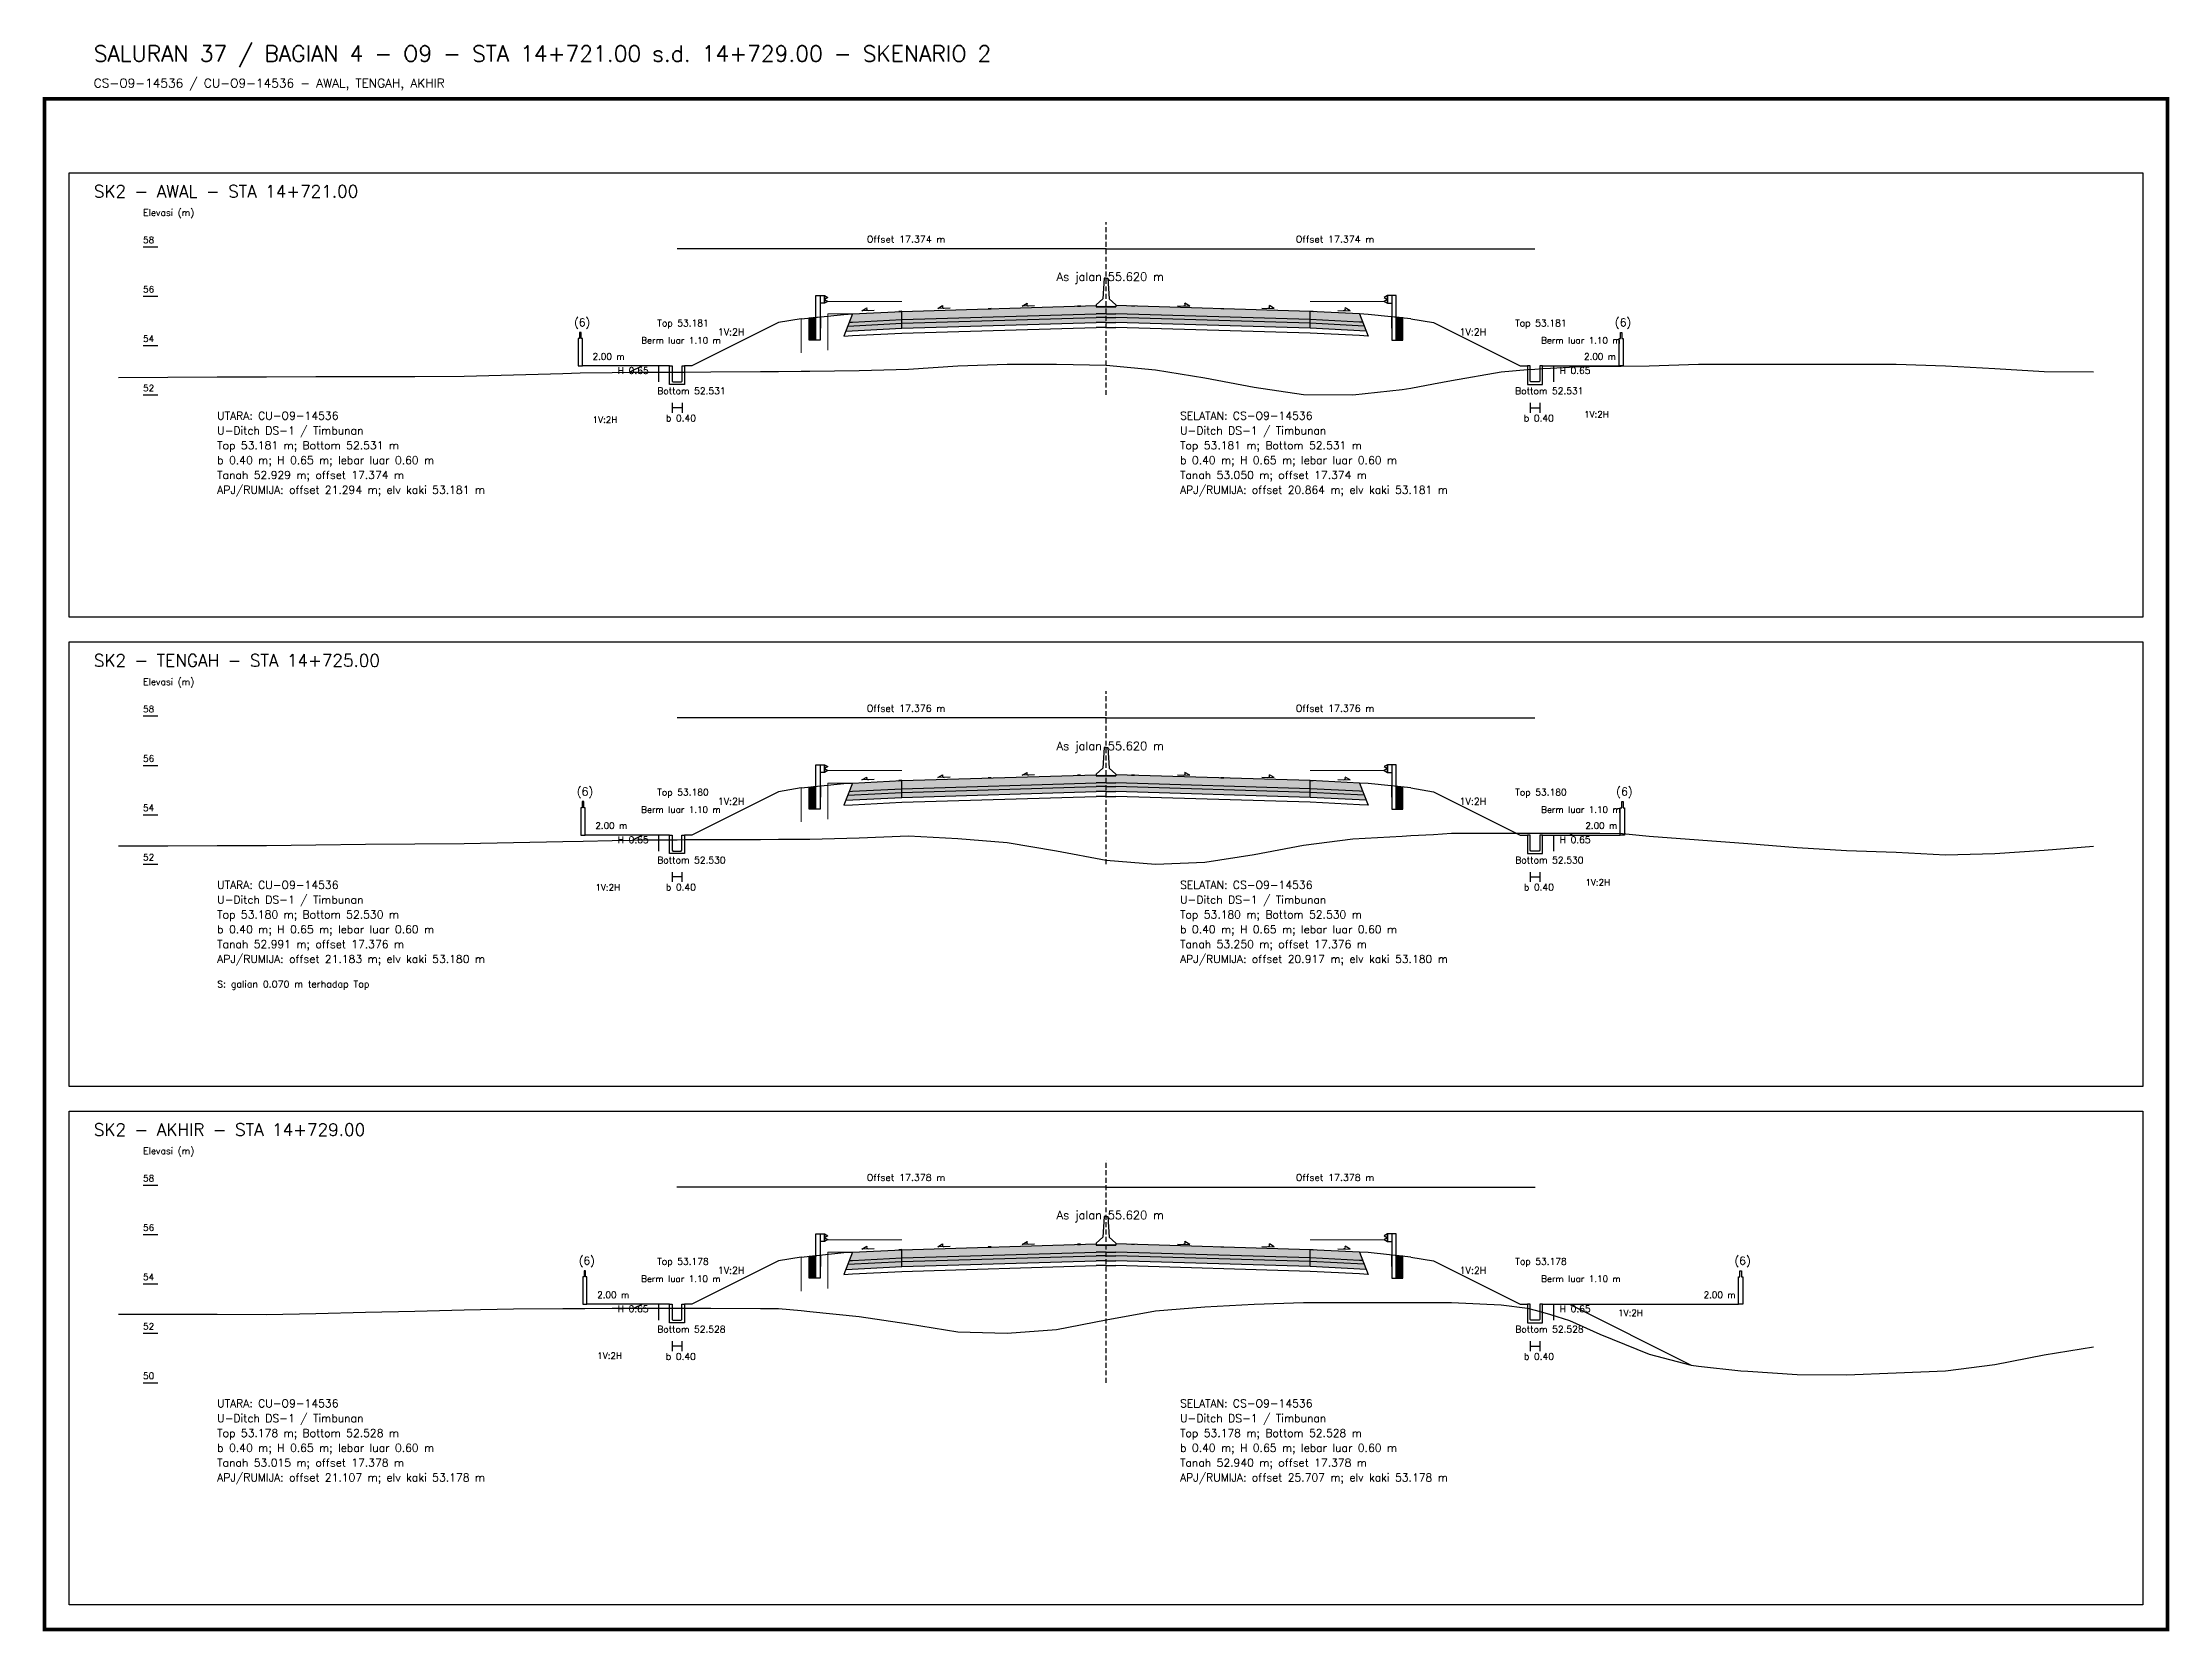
# Model space of a CAD drawing. Header units: metres. Extents: x -24715 to -24517, y 27498 to 30841.
# Drawn here: x -24617.7 to -24531.5, y 27786.2 to 27850.5 of the extents above; entities that cross this region are included whole.
import ezdxf

# ---------------------------------------------------------------- set-up
doc = ezdxf.new("R2010")
doc.units = ezdxf.units.M
doc.linetypes.add('PS_DASH', pattern=[0.3, 0.2, -0.1])
for name, color, linetype, lineweight in [('Dimensi', 230, 'Continuous', 20), ('GRS-ARSIR (HATCH)', 8, 'Continuous', 9), ('Guardrail', 20, 'Continuous', 30), ('HATCH - Beton ramping', 210, 'Continuous', 9), ('HATCH - LFA', 30, 'Continuous', 9), ('HATCH - Pavement', 50, 'Continuous', 9), ('Marka', 20, 'Continuous', 30), ('POT_ALL_GROUP', 2, 'Continuous', 70)]:
    doc.layers.add(name, color=color, linetype=linetype, lineweight=lineweight)
for name, color, linetype in [('POT_ALL_APJ', 2, 'Continuous'), ('POT_ALL_BORDER', 8, 'Continuous'), ('POT_ALL_CHANNEL2', 7, 'Continuous'), ('POT_ALL_DIM', 7, 'Continuous'), ('POT_ALL_GROUND', 1, 'Continuous'), ('POT_ALL_GUIDE', 8, 'Continuous'), ('POT_ALL_NOTE', 30, 'Continuous'), ('POT_ALL_ROAD', 4, 'Continuous')]:
    doc.layers.add(name, color=color, linetype=linetype)
doc.styles.get("Standard").update_dxf_attribs({"font": 'simplex.shx'})

# ---------------------------------------------------------------- blocks, each defined once
blk = doc.blocks.new('JALAN_ASLI_TIPIKAL_2OKT_METER')
at = {"layer": 'Guardrail', "lineweight": 9}
h = blk.add_hatch(dxfattribs=at)
h.set_pattern_fill('JIS_LC_20', color=256, scale=0.002)
h.set_pattern_definition([(45, (-29.65569, -21.99233), (-0.02828427, 0.02828427), []), (45, (-29.65489, -21.99233), (-0.02828427, 0.02828427), [])])
h.paths.add_polyline_path([(-12.025, -1.394), (-11.753, -1.394), (-11.753, -0.471), (-12.018, -0.498)])
h = blk.add_hatch(dxfattribs=at)
h.set_pattern_fill('JIS_LC_20', color=256, scale=0.002)
h.set_pattern_definition([(45, (-29.40569, -21.99233), (-0.02828427, 0.02828427), []), (45, (-29.40489, -21.99233), (-0.02828427, 0.02828427), [])])
h.paths.add_polyline_path([(12.018, -0.498), (11.753, -0.471), (11.753, -1.394), (12.025, -1.394)])
at = {"layer": 'HATCH - Beton ramping'}
h = blk.add_hatch(dxfattribs=at)
h.set_pattern_fill('AR-CONC', color=256, scale=0.0005)
h.set_pattern_definition([(50, (-28.949556, -21.99233), (0.09109233, -0.00796954), [0.009525, -0.104775]), (355, (-28.94956, -21.99233), (-0.0176217, 0.09552842), [0.00762, -0.0838203]), (100.45144, (-28.941965, -21.992995), (0.07347062, 0.08755888), [0.008095, -0.08904512]), (46.1842, (-28.94956, -21.96693), (0.13553952, -0.02102116), [0.0142875, -0.1571625]), (96.63556, (-28.93826, -21.96868), (0.11870207, 0.12371306), [0.0121425, -0.1335678]), (351.18415, (-28.94956, -21.96693), (0.11870207, 0.12371306), [0.01143, -0.12572987]), (21, (-28.936856, -21.97328), (0.0758072, -0.0511326), [0.009525, -0.104775]), (326, (-28.93686, -21.97328), (0.03090101, 0.09209398), [0.00762, -0.08382]), (71.45144, (-28.93054, -21.97754), (0.1067082, 0.04096138), [0.008095, -0.08904497]), (37.5, (-28.949556, -21.99233), (0.001544302, 0.04227752), [0, -0.082804, 0, -0.08509, 0, -0.0841375]), (7.5, (-28.949556, -21.99233), (0.03340983, 0.05009029), [0, -0.048514, 0, -0.080899, 0, -0.0320675]), (327.5, (-28.977877, -21.99233), (0.067795298, -0.002864372), [0, -0.03175, 0, -0.09906, 0, -0.131445]), (317.5, (-28.990577, -21.99233), (0.07406459, 0.01271325), [0, -0.041275, 0, -0.065786, 0, -0.093345])])
h.paths.add_polyline_path([(-8.27, -0.566), (-10.401, -0.666), (-10.461, -0.826), (-8.27, -0.716)])
h.paths.add_polyline_path([(-0.4, -0.48), (0, -0.48), (0, -0.33), (-0.4, -0.33), (-8.27, -0.566), (-8.27, -0.716)])
h = blk.add_hatch(dxfattribs=at)
h.set_pattern_fill('AR-CONC', color=256, scale=0.0005)
h.set_pattern_definition([(50, (-28.699556, -21.99233), (0.09109233, -0.00796954), [0.009525, -0.104775]), (355, (-28.69956, -21.99233), (-0.01762171, 0.09552842), [0.00762, -0.0838203]), (100.45144, (-28.691965, -21.992995), (0.07347062, 0.08755888), [0.008095, -0.08904512]), (46.1842, (-28.69956, -21.96693), (0.13553952, -0.02102116), [0.0142875, -0.1571625]), (96.63556, (-28.68826, -21.96868), (0.11870207, 0.12371306), [0.0121425, -0.1335678]), (351.18415, (-28.69956, -21.96693), (0.11870207, 0.12371306), [0.01143, -0.12572987]), (21, (-28.686856, -21.97328), (0.0758072, -0.0511326), [0.009525, -0.104775]), (326, (-28.68686, -21.97328), (0.03090101, 0.09209398), [0.00762, -0.08382]), (71.45144, (-28.68054, -21.97754), (0.10670821, 0.04096138), [0.008095, -0.08904497]), (37.5, (-28.699556, -21.99233), (0.001544302, 0.04227752), [0, -0.082804, 0, -0.08509, 0, -0.0841375]), (7.5, (-28.699556, -21.99233), (0.03340983, 0.050090287), [0, -0.048514, 0, -0.080899, 0, -0.0320675]), (327.5, (-28.727877, -21.99233), (0.067795298, -0.002864372), [0, -0.03175, 0, -0.09906, 0, -0.131445]), (317.5, (-28.740577, -21.99233), (0.07406459, 0.012713246), [0, -0.041275, 0, -0.065786, 0, -0.093345])])
h.paths.add_polyline_path([(8.27, -0.566), (10.401, -0.666), (10.461, -0.826), (8.27, -0.716)])
h.paths.add_polyline_path([(0.4, -0.48), (0, -0.48), (0, -0.33), (0.4, -0.33), (8.27, -0.566), (8.27, -0.716)])
at = {"layer": 'HATCH - LFA'}
h = blk.add_hatch(dxfattribs=at)
h.set_pattern_fill('GRAVEL', color=256, scale=0.0075)
h.set_pattern_definition([(228.012788, (-28.812396, -21.801831), (-1.524, -1.7145), [0.0256291, -2.5372863]), (184.96974, (-28.829541, -21.820881), (2.2859999991, 0.1905000109), [0.04398035, -4.3540537]), (132.510447, (-28.873356, -21.824691), (1.9050000008, -2.0954999993), [0.0310111, -3.0701042]), (267.27369, (-28.947651, -21.872316), (0.1905000004, 3.81), [0.0400503, -3.9649828]), (292.833654, (-28.949556, -21.912321), (-0.9525, 2.286), [0.0392725, -3.8879856]), (357.27369, (-28.934316, -21.948516), (-3.81, 0.1905000004), [0.0400503, -3.9649828]), (37.69424, (-28.894311, -21.950421), (-2.4764999999, -1.9050000001), [0.0529645, -5.24348365]), (72.255328, (-28.852401, -21.918036), (1.3335000004, 4.1909999999), [0.050004, -4.95039425]), (121.429566, (-28.837161, -21.870411), (-1.5240000002, 2.4764999999), [0.040186, -3.9784159]), (175.23636, (-28.858116, -21.836121), (2.0955, -0.1905), [0.0458785, -2.2480453]), (222.397438, (-28.903836, -21.832311), (-2.2859999999, -2.0955000001), [0.05933084, -5.8737579]), (138.814075, (-28.759056, -21.874221), (-1.3335, 1.143), [0.0202503, -2.0047924]), (171.469234, (-28.774296, -21.860886), (2.4765, -0.3809999996), [0.03852615, -3.8140979]), (225, (-28.8124, -21.85517), (0, -0.1905), [0.0269407, -0.242467]), (203.19859, (-28.82573, -21.832311), (0.9525, 0.381), [0.0145081, -1.4362967]), (291.80141, (-28.839066, -21.838026), (-0.1905, 0.5715), [0.0205174, -1.0053565]), (30.96376, (-28.831446, -21.857076), (0.5715, 0.381), [0.033324, -1.0774724]), (161.56505, (-28.80287, -21.83993), (0.381, -0.1905), [0.0240965, -0.5783174]), (16.38954, (-28.949556, -21.838026), (1.905, 0.5715), [0.0337566, -3.341912]), (70.346176, (-28.917171, -21.828501), (-0.762, -2.0955), [0.0283199, -2.8036662]), (293.19859, (-28.80287, -21.801831), (-0.381, 0.9525), [0.029016, -1.4217888]), (343.61046, (-28.791441, -21.828501), (-1.905, 0.5715), [0.0337566, -3.341912]), (339.443955, (-28.949556, -21.956136), (-0.9525, 0.381), [0.0325526, -1.5950801]), (294.77514, (-28.919076, -21.967566), (-0.952500001, 2.0954999995), [0.0272754, -2.7002695]), (66.80141, (-28.800966, -21.992331), (0.381, 0.9525), [0.029016, -1.4217888]), (17.354025, (-28.789536, -21.965661), (-2.4765, -0.762), [0.0319337, -3.1614282]), (69.443955, (-28.89431, -21.992331), (-0.381, -0.9525), [0.0162763, -1.6113564]), (101.30993, (-28.812396, -21.99233), (-0.1905, 0.762), [0.0097136, -0.9616496]), (165.96376, (-28.8143, -21.982806), (0.5715, -0.1905), [0.0392725, -0.7461791]), (186.009006, (-28.852401, -21.973281), (1.905, 0.1905), [0.036395, -3.6031024]), (303.69007, (-28.831446, -21.87422), (-0.1905, 0.381), [0.0274743, -0.6593832]), (353.157227, (-28.816206, -21.897081), (3.2385, -0.3809999998), [0.0479668, -4.7487007]), (60.945396, (-28.76858, -21.902796), (-0.762, -1.3335), [0.0196131, -1.9417044]), (90, (-28.75906, -21.88565), (-0.1905, 0.1905), [0.01143, -0.17907]), (120.256437, (-28.856211, -21.967566), (0.762, -1.3335), [0.026465, -2.6200456]), (48.012787, (-28.869546, -21.944706), (1.524, 1.7145), [0.0512582, -2.5116572]), (0, (-28.83526, -21.9066), (0.1905, 0.1905), [0.04953, -0.14097]), (325.304846, (-28.785726, -21.906606), (1.9050000007, -1.333499999), [0.0301207, -2.9819488]), (254.0546, (-28.76096, -21.92375), (-0.1905, -0.762), [0.0277372, -1.3591238]), (207.645975, (-28.768581, -21.950421), (-3.6195000001, -1.9049999997), [0.0451609, -4.4709348]), (175.426079, (-28.808586, -21.971376), (-2.4765, 0.1905), [0.0477772, -4.7299385])])
h.paths.add_polyline_path([(-8.27, -0.716), (-10.461, -0.826), (-10.54, -1.03), (-8.27, -0.916)])
h.paths.add_polyline_path([(-0.4, -0.68), (0, -0.68), (0, -0.48), (-0.4, -0.48), (-8.27, -0.716), (-8.27, -0.916)])
h = blk.add_hatch(dxfattribs=at)
h.set_pattern_fill('GRAVEL', color=256, scale=0.0075)
h.set_pattern_definition([(228.012788, (-28.562396, -21.801831), (-1.524, -1.7145), [0.0256291, -2.5372863]), (184.96974, (-28.579541, -21.820881), (2.2859999991, 0.1905000109), [0.04398035, -4.3540537]), (132.510447, (-28.623356, -21.824691), (1.9050000008, -2.0954999993), [0.0310111, -3.0701042]), (267.27369, (-28.697651, -21.872316), (0.1905000004, 3.81), [0.04005034, -3.9649828]), (292.833654, (-28.699556, -21.912321), (-0.9525, 2.286), [0.0392725, -3.8879856]), (357.27369, (-28.684316, -21.948516), (-3.81, 0.1905000004), [0.04005034, -3.9649828]), (37.69424, (-28.644311, -21.950421), (-2.4764999999, -1.9050000001), [0.0529645, -5.24348365]), (72.255328, (-28.602401, -21.918036), (1.3335000004, 4.1909999999), [0.050004, -4.95039425]), (121.429566, (-28.587161, -21.870411), (-1.5240000002, 2.4764999999), [0.040186, -3.9784159]), (175.23636, (-28.608116, -21.836121), (2.0955, -0.1905000003), [0.0458785, -2.2480453]), (222.397438, (-28.653836, -21.832311), (-2.2859999999, -2.0955000001), [0.05933084, -5.87375794]), (138.814075, (-28.509056, -21.874221), (-1.3335, 1.143), [0.02025034, -2.0047924]), (171.469234, (-28.524296, -21.860886), (2.4765, -0.3809999996), [0.03852615, -3.8140979]), (225, (-28.5624, -21.85517), (0, -0.1905), [0.0269407, -0.242467]), (203.19859, (-28.57573, -21.832311), (0.9525, 0.381), [0.0145081, -1.4362967]), (291.80141, (-28.589066, -21.838026), (-0.1905, 0.5715), [0.0205174, -1.0053565]), (30.96376, (-28.581446, -21.857076), (0.5715, 0.381), [0.033324, -1.0774724]), (161.56505, (-28.55287, -21.83993), (0.381, -0.1905), [0.0240965, -0.57831736]), (16.38954, (-28.699556, -21.838026), (1.905, 0.5715), [0.0337566, -3.341912]), (70.346176, (-28.667171, -21.828501), (-0.762, -2.0955), [0.0283199, -2.8036662]), (293.19859, (-28.55287, -21.801831), (-0.381, 0.9525), [0.029016, -1.4217888]), (343.61046, (-28.541441, -21.828501), (-1.905, 0.5714999999), [0.0337566, -3.341912]), (339.443955, (-28.699556, -21.956136), (-0.9525, 0.381), [0.03255264, -1.5950801]), (294.77514, (-28.669076, -21.967566), (-0.952500001, 2.0954999995), [0.0272754, -2.7002695]), (66.80141, (-28.550966, -21.992331), (0.381, 0.9525), [0.029016, -1.4217888]), (17.354025, (-28.539536, -21.965661), (-2.4765, -0.7620000002), [0.0319337, -3.1614282]), (69.443955, (-28.64431, -21.992331), (-0.381, -0.9525), [0.0162763, -1.6113564]), (101.30993, (-28.562396, -21.99233), (-0.1905, 0.762), [0.0097136, -0.9616496]), (165.96376, (-28.5643, -21.982806), (0.5715, -0.1905), [0.0392725, -0.7461791]), (186.009006, (-28.602401, -21.973281), (1.905, 0.1905), [0.036395, -3.6031024]), (303.69007, (-28.581446, -21.87422), (-0.1905, 0.381), [0.0274743, -0.6593832]), (353.157227, (-28.566206, -21.897081), (3.2385, -0.3809999998), [0.04796676, -4.7487007]), (60.945396, (-28.51858, -21.902796), (-0.762, -1.3335), [0.0196131, -1.9417044]), (90, (-28.50906, -21.88565), (-0.1905, 0.1905), [0.01143, -0.17907]), (120.256437, (-28.606211, -21.967566), (0.762, -1.3335), [0.026465, -2.62004556]), (48.012787, (-28.619546, -21.944706), (1.524, 1.7145), [0.0512582, -2.5116572]), (0, (-28.58526, -21.9066), (0.1905, 0.1905), [0.04953, -0.14097]), (325.304846, (-28.535726, -21.906606), (1.9050000007, -1.333499999), [0.0301207, -2.98194875]), (254.054604, (-28.51096, -21.92375), (-0.1905, -0.762), [0.0277372, -1.35912375]), (207.645975, (-28.518581, -21.950421), (-3.6195000001, -1.9049999997), [0.0451609, -4.4709348]), (175.426079, (-28.558586, -21.971376), (-2.4765, 0.1905), [0.0477772, -4.7299385])])
h.paths.add_polyline_path([(8.27, -0.716), (10.461, -0.826), (10.54, -1.03), (8.27, -0.916)])
h.paths.add_polyline_path([(0.4, -0.68), (0, -0.68), (0, -0.48), (0.4, -0.48), (8.27, -0.716), (8.27, -0.916)])
at = {"layer": 'HATCH - Pavement'}
h = blk.add_hatch(dxfattribs=at)
h.set_pattern_fill('AR-CONC', color=256, scale=0.001)
h.set_pattern_definition([(50, (-89.43046, -52.62889), (0.18218467, -0.01593909), [0.01905, -0.20955]), (355, (-89.43046, -52.6289), (-0.03524342, 0.19105685), [0.01524, -0.1676406]), (100.45144, (-89.41528, -52.63022), (0.14694125, 0.17511775), [0.01619, -0.17809024]), (46.1842, (-89.43046, -52.5781), (0.27107904, -0.04204233), [0.028575, -0.314325]), (96.63556, (-89.40787, -52.5816), (0.23740413, 0.2474261), [0.024285, -0.2671356]), (351.18415, (-89.43046, -52.5781), (0.2374041, 0.2474261), [0.02286, -0.2514597]), (21, (-89.40506, -52.59079), (0.1516144, -0.1022652), [0.01905, -0.20955]), (326, (-89.40506, -52.5908), (0.06180203, 0.18418797), [0.01524, -0.16764]), (71.45144, (-89.39243, -52.59931), (0.21341642, 0.08192277), [0.01619, -0.17808994]), (37.5, (-89.43046, -52.62889), (0.003088603, 0.08455504), [0, -0.165608, 0, -0.17018, 0, -0.168275]), (7.5, (-89.43046, -52.62889), (0.06681966, 0.100180575), [0, -0.097028, 0, -0.161798, 0, -0.064135]), (327.5, (-89.4871, -52.62889), (0.135590595, -0.005728744), [0, -0.0635, 0, -0.19812, 0, -0.26289]), (317.5, (-89.5125, -52.62889), (0.14812918, 0.02542649), [0, -0.08255, 0, -0.131572, 0, -0.18669])])
h.paths.add_polyline_path([(-8.27, -0.236), (-10.27, -0.336), (-10.401, -0.673), (-10.27, -0.666), (-8.27, -0.566)])
h.paths.add_polyline_path([(-0.4, -0.33), (0, -0.33), (0, 0), (-0.4, 0), (-8.27, -0.236), (-8.27, -0.566)])
h = blk.add_hatch(dxfattribs=at)
h.set_pattern_fill('AR-CONC', color=256, scale=0.001)
h.set_pattern_definition([(50, (-89.18046, -52.62889), (0.18218467, -0.01593909), [0.01905, -0.20955]), (355, (-89.18046, -52.6289), (-0.03524342, 0.19105685), [0.01524, -0.16764058]), (100.45144, (-89.16528, -52.63022), (0.14694125, 0.17511775), [0.01619, -0.17809024]), (46.1842, (-89.18046, -52.5781), (0.27107904, -0.04204233), [0.028575, -0.314325]), (96.63556, (-89.15787, -52.5816), (0.23740413, 0.2474261), [0.024285, -0.2671356]), (351.18415, (-89.18046, -52.5781), (0.2374041, 0.2474261), [0.02286, -0.2514597]), (21, (-89.15506, -52.59079), (0.1516144, -0.1022652), [0.01905, -0.20955]), (326, (-89.15506, -52.5908), (0.06180203, 0.18418797), [0.01524, -0.16764]), (71.45144, (-89.14243, -52.59931), (0.21341642, 0.08192277), [0.01619, -0.17808994]), (37.5, (-89.18046, -52.62889), (0.003088603, 0.08455504), [0, -0.165608, 0, -0.17018, 0, -0.168275]), (7.5, (-89.18046, -52.62889), (0.06681966, 0.100180575), [0, -0.097028, 0, -0.161798, 0, -0.064135]), (327.5, (-89.2371, -52.62889), (0.135590595, -0.005728744), [0, -0.0635, 0, -0.19812, 0, -0.26289]), (317.5, (-89.2625, -52.62889), (0.14812918, 0.02542649), [0, -0.08255, 0, -0.131572, 0, -0.18669])])
h.paths.add_polyline_path([(8.27, -0.236), (10.27, -0.336), (10.401, -0.673), (10.27, -0.666), (8.27, -0.566)])
h.paths.add_polyline_path([(0.4, -0.33), (0, -0.33), (0, 0), (0.4, 0), (8.27, -0.236), (8.27, -0.566)])
at = {"layer": 'Marka'}
h = blk.add_hatch(color=256, dxfattribs=at)
h.dxf.hatch_style = 1
h.paths.add_polyline_path([(-8.27, -0.23), (-8.39, -0.236), (-8.39, -0.242), (-8.27, -0.236)])
h.paths.add_polyline_path([(-4.65, -0.122), (-4.77, -0.125), (-4.77, -0.131), (-4.65, -0.128)])
h.paths.add_polyline_path([(-1.03, -0.019), (-1.03, -0.013), (-1.15, -0.017), (-1.15, -0.023)])
h = blk.add_hatch(color=256, dxfattribs=at)
h.dxf.hatch_style = 1
h.paths.add_polyline_path([(8.27, -0.23), (8.39, -0.236), (8.39, -0.242), (8.27, -0.236)])
h.paths.add_polyline_path([(4.65, -0.122), (4.77, -0.125), (4.77, -0.131), (4.65, -0.128)])
h.paths.add_polyline_path([(1.03, -0.019), (1.03, -0.013), (1.15, -0.017), (1.15, -0.023)])
for p, q in [((-8.27, -0.236), (-0.4, 0)), ((8.27, -0.236), (0.4, 0)), ((-12.353, -0.533), (-10.622, -0.354)), ((-10.27, -0.336), (-10.62, -1.234)), ((-10.62, -0.354), (-10.27, -0.336)), ((-10.461, -0.826), (-8.27, -0.716)), ((-10.401, -0.673), (-10.27, -0.666)), ((-10.27, -0.336), (-8.27, -0.236)), ((-10.27, -0.666), (-8.27, -0.566)), ((-8.27, -0.916), (-8.27, -0.236)), ((-8.27, -0.566), (-0.4, -0.33)), ((-8.27, -0.716), (-0.4, -0.48)), ((-8.27, -0.916), (-0.4, -0.68)), ((0, -0.05), (-0.4, -0.05)), ((0, -0.33), (-0.4, -0.33)), ((0, -0.48), (-0.4, -0.48)), ((0, -0.68), (-0.4, -0.68)), ((0, -0.05), (0.4, -0.05)), ((0, -0.33), (0.4, -0.33)), ((0, -0.48), (0.4, -0.48)), ((0, -0.68), (0.4, -0.68)), ((8.27, -0.566), (0.4, -0.33)), ((8.27, -0.716), (0.4, -0.48)), ((8.27, -0.916), (0.4, -0.68)), ((8.27, -0.916), (8.27, -0.236)), ((10.27, -0.336), (8.27, -0.236)), ((10.27, -0.666), (8.27, -0.566)), ((10.461, -0.826), (8.27, -0.716)), ((10.27, -0.336), (10.62, -1.234)), ((10.62, -0.354), (10.27, -0.336)), ((10.401, -0.673), (10.27, -0.666)), ((12.353, -0.533), (10.622, -0.354)), ((-10.62, -1.234), (-10.27, -1.216)), ((-10.54, -1.03), (-8.27, -0.916)), ((-10.27, -1.216), (-8.27, -1.116)), ((-8.27, -1.116), (-0.4, -0.88)), ((0, -0.88), (-0.4, -0.88)), ((0, -0.88), (0.4, -0.88)), ((8.27, -1.116), (0.4, -0.88)), ((10.54, -1.03), (8.27, -0.916)), ((10.27, -1.216), (8.27, -1.116)), ((10.62, -1.234), (10.27, -1.216))]:
    blk.add_line(p, q)
for points in [[(0, 1.11), (-0.075, 1.11), (-0.125, 0.27), (-0.4, 0.03), (-0.4, -0.05), (0, -0.05)], [(0, 1.11), (0.075, 1.11), (0.125, 0.27), (0.4, 0.03), (0.4, -0.05), (0, -0.05)], [(-6.818, -0.116), (-6.616, 0)], [(-3.401, -0.02), (-3.199, 0.096)], [(3.401, -0.02), (3.199, 0.096)], [(6.818, -0.116), (6.616, 0)], [(-9.887, -0.208), (-9.686, -0.092)], [(-9.387, -0.193), (-9.887, -0.208)], [(-6.318, -0.101), (-6.818, -0.116)], [(-2.901, -0.005), (-3.401, -0.02)], [(2.901, -0.005), (3.401, -0.02)], [(6.318, -0.101), (6.818, -0.116)], [(9.387, -0.193), (9.887, -0.208)], [(9.887, -0.208), (9.686, -0.092)]]:
    blk.add_lwpolyline(points)
for centre, start, end in [((-6.556, -0.037), 148.28164, 271.71836), ((-3.139, 0.059), 148.28164, 271.71836), ((3.139, 0.059), 268.28164, 31.71836), ((6.556, -0.037), 268.28164, 31.71836), ((-9.625, -0.129), 148.28164, 271.71836), ((9.625, -0.129), 268.28164, 31.71836)]:
    blk.add_arc(centre, 0.0711, start, end)
at = {"layer": 'Dimensi'}
for p, q in [((-8.27, 0.168), (-11.27, 0.168)), ((8.27, 0.168), (11.27, 0.168))]:
    blk.add_line(p, q, dxfattribs=at)
at = {"layer": 'GRS-ARSIR (HATCH)'}
for p, q in [((-12.353, -0.533), (-12.353, -1.909)), ((-11.27, -0.336), (-11.27, -1.803)), ((-10.27, -0.336), (-11.27, -0.336))]:
    blk.add_line(p, q, dxfattribs=at)
at = {"layer": 'Guardrail'}
for points in [[(-11.753, -1.394), (-11.753, 0.406), (-11.575, 0.406), (-11.575, -1.394), (-11.753, -1.394)], [(-11.575, 0.406), (-11.397, 0.406), (-11.397, 0.094), (-11.575, 0.094)], [(-11.397, 0.25), (-11.397, 0.406), (-11.262, 0.328), (-11.397, 0.25)], [(-11.397, 0.094), (-11.397, 0.25), (-11.262, 0.172), (-11.397, 0.094)], [(11.397, 0.25), (11.397, 0.406), (11.262, 0.328), (11.397, 0.25)], [(11.397, 0.094), (11.397, 0.25), (11.262, 0.172), (11.397, 0.094)], [(11.575, 0.406), (11.397, 0.406), (11.397, 0.094), (11.575, 0.094)], [(11.753, -1.394), (11.753, 0.406), (11.575, 0.406), (11.575, -1.394), (11.753, -1.394)], [(-11.575, -1.394), (-12.025, -1.394), (-12.018, -0.498), (-11.568, -0.453), (-11.575, -1.394)], [(11.575, -1.394), (12.025, -1.394), (12.018, -0.498), (11.568, -0.453), (11.575, -1.394)]]:
    blk.add_lwpolyline(points, dxfattribs=at)
at = {"layer": 'Marka'}
for points in [[(-8.39, -0.242), (-8.27, -0.236), (-8.27, -0.23), (-8.39, -0.236), (-8.39, -0.242)], [(8.39, -0.242), (8.27, -0.236), (8.27, -0.23), (8.39, -0.236), (8.39, -0.242)]]:
    blk.add_lwpolyline(points, dxfattribs=at)
for points in [[(-4.65, -0.122), (-4.77, -0.125), (-4.77, -0.131), (-4.65, -0.128)], [(-1.03, -0.013), (-1.15, -0.017), (-1.15, -0.023), (-1.03, -0.019)], [(1.03, -0.013), (1.15, -0.017), (1.15, -0.023), (1.03, -0.019)], [(4.65, -0.122), (4.77, -0.125), (4.77, -0.131), (4.65, -0.128)]]:
    blk.add_lwpolyline(points, close=True, dxfattribs=at)

msp = doc.modelspace()

# ---------------------------------------------------------------- linework, layer by layer
at = {"layer": 'POT_ALL_APJ', "linetype": 'Continuous'}
for points in [[(-24595.96518, 27838.54896), (-24595.96518, 27837.44455), (-24595.79518, 27837.44455), (-24595.79518, 27838.54896), (-24595.85018, 27838.54896), (-24595.85018, 27838.79896), (-24595.88018, 27838.79896), (-24595.91018, 27838.79896), (-24595.91018, 27838.54896), (-24595.96518, 27838.54896)], [(-24553.63651, 27838.54896), (-24553.63651, 27837.44455), (-24553.80651, 27837.44455), (-24553.80651, 27838.54896), (-24553.75151, 27838.54896), (-24553.75151, 27838.79896), (-24553.72151, 27838.79896), (-24553.69151, 27838.79896), (-24553.69151, 27838.54896), (-24553.63651, 27838.54896)], [(-24593.35979, 27837.44455), (-24595.79518, 27837.44455)], [(-24555.81196, 27837.44455), (-24553.80651, 27837.44455)], [(-24595.85343, 27819.54783), (-24595.85343, 27818.44342), (-24595.68343, 27818.44342), (-24595.68343, 27819.54783), (-24595.73843, 27819.54783), (-24595.73843, 27819.79783), (-24595.76843, 27819.79783), (-24595.79843, 27819.79783), (-24595.79843, 27819.54783), (-24595.85343, 27819.54783)], [(-24553.5837, 27819.54783), (-24553.5837, 27818.44342), (-24553.7537, 27818.44342), (-24553.7537, 27819.54783), (-24553.6987, 27819.54783), (-24553.6987, 27819.79783), (-24553.6687, 27819.79783), (-24553.6387, 27819.79783), (-24553.6387, 27819.54783), (-24553.5837, 27819.54783)], [(-24593.36206, 27818.44342), (-24595.68343, 27818.44342)], [(-24555.80969, 27818.44342), (-24553.7537, 27818.44342)], [(-24595.77782, 27800.54669), (-24595.77782, 27799.44228), (-24595.60782, 27799.44228), (-24595.60782, 27800.54669), (-24595.66282, 27800.54669), (-24595.66282, 27800.79669), (-24595.69282, 27800.79669), (-24595.72282, 27800.79669), (-24595.72282, 27800.54669), (-24595.77782, 27800.54669)], [(-24548.79359, 27800.54669), (-24548.79359, 27799.44228), (-24548.96359, 27799.44228), (-24548.96359, 27800.54669), (-24548.90859, 27800.54669), (-24548.90859, 27800.79669), (-24548.87859, 27800.79669), (-24548.84859, 27800.79669), (-24548.84859, 27800.54669), (-24548.79359, 27800.54669)], [(-24593.36433, 27799.44228), (-24595.60782, 27799.44228)], [(-24555.80742, 27799.44228), (-24548.96359, 27799.44228)]]:
    msp.add_lwpolyline(points, dxfattribs=at)
at = {"layer": 'POT_ALL_BORDER', "linetype": 'Continuous'}
for points in [[(-24616.58588, 27845.26387), (-24532.58588, 27845.26387), (-24532.58588, 27827.26387), (-24616.58588, 27827.26387), (-24616.58588, 27845.26387)], [(-24616.58588, 27826.26387), (-24532.58588, 27826.26387), (-24532.58588, 27808.26387), (-24616.58588, 27808.26387), (-24616.58588, 27826.26387)], [(-24616.58588, 27807.26387), (-24532.58588, 27807.26387), (-24532.58588, 27787.26387), (-24616.58588, 27787.26387), (-24616.58588, 27807.26387)]]:
    msp.add_lwpolyline(points, dxfattribs=at)
at = {"layer": 'POT_ALL_CHANNEL2', "linetype": 'Continuous'}
for points in [[(-24591.75979, 27837.44455), (-24591.65979, 27837.44455), (-24591.65979, 27836.69455), (-24592.25979, 27836.69455), (-24592.25979, 27837.44455), (-24592.15979, 27837.44455), (-24592.15979, 27836.82455), (-24592.12979, 27836.79455), (-24591.78979, 27836.79455), (-24591.75979, 27836.82455), (-24591.75979, 27837.44455)], [(-24557.41196, 27837.44455), (-24557.51196, 27837.44455), (-24557.51196, 27836.69455), (-24556.91196, 27836.69455), (-24556.91196, 27837.44455), (-24557.01196, 27837.44455), (-24557.01196, 27836.82455), (-24557.04196, 27836.79455), (-24557.38196, 27836.79455), (-24557.41196, 27836.82455), (-24557.41196, 27837.44455)], [(-24591.76206, 27818.44342), (-24591.66206, 27818.44342), (-24591.66206, 27817.69342), (-24592.26206, 27817.69342), (-24592.26206, 27818.44342), (-24592.16206, 27818.44342), (-24592.16206, 27817.82342), (-24592.13206, 27817.79342), (-24591.79206, 27817.79342), (-24591.76206, 27817.82342), (-24591.76206, 27818.44342)], [(-24557.40969, 27818.44342), (-24557.50969, 27818.44342), (-24557.50969, 27817.69342), (-24556.90969, 27817.69342), (-24556.90969, 27818.44342), (-24557.00969, 27818.44342), (-24557.00969, 27817.82342), (-24557.03969, 27817.79342), (-24557.37969, 27817.79342), (-24557.40969, 27817.82342), (-24557.40969, 27818.44342)], [(-24591.76433, 27799.44228), (-24591.66433, 27799.44228), (-24591.66433, 27798.69228), (-24592.26433, 27798.69228), (-24592.26433, 27799.44228), (-24592.16433, 27799.44228), (-24592.16433, 27798.82228), (-24592.13433, 27798.79228), (-24591.79433, 27798.79228), (-24591.76433, 27798.82228), (-24591.76433, 27799.44228)], [(-24557.40742, 27799.44228), (-24557.50742, 27799.44228), (-24557.50742, 27798.69228), (-24556.90742, 27798.69228), (-24556.90742, 27799.44228), (-24557.00742, 27799.44228), (-24557.00742, 27798.82228), (-24557.03742, 27798.79228), (-24557.37742, 27798.79228), (-24557.40742, 27798.82228), (-24557.40742, 27799.44228)]]:
    msp.add_lwpolyline(points, dxfattribs=at)
at = {"layer": 'POT_ALL_DIM', "linetype": 'Continuous'}
for points in [[(-24574.58588, 27842.18387), (-24591.95979, 27842.18387)], [(-24574.58588, 27842.18387), (-24557.21196, 27842.18387)], [(-24592.70979, 27837.44455), (-24592.70979, 27836.79455)], [(-24556.46196, 27837.44455), (-24556.46196, 27836.79455)], [(-24592.15979, 27835.94455), (-24592.15979, 27835.54455)], [(-24591.75979, 27835.94455), (-24591.75979, 27835.54455)], [(-24557.41196, 27835.94455), (-24557.41196, 27835.54455)], [(-24557.01196, 27835.94455), (-24557.01196, 27835.54455)], [(-24591.75979, 27835.74455), (-24592.15979, 27835.74455)], [(-24557.41196, 27835.74455), (-24557.01196, 27835.74455)], [(-24574.58588, 27823.18387), (-24591.96206, 27823.18387)], [(-24574.58588, 27823.18387), (-24557.20969, 27823.18387)], [(-24592.71206, 27818.44342), (-24592.71206, 27817.79342)], [(-24556.45969, 27818.44342), (-24556.45969, 27817.79342)], [(-24592.16206, 27816.94342), (-24592.16206, 27816.54342)], [(-24591.76206, 27816.74342), (-24592.16206, 27816.74342)], [(-24591.76206, 27816.94342), (-24591.76206, 27816.54342)], [(-24557.40969, 27816.94342), (-24557.40969, 27816.54342)], [(-24557.40969, 27816.74342), (-24557.00969, 27816.74342)], [(-24557.00969, 27816.94342), (-24557.00969, 27816.54342)], [(-24574.58588, 27804.18387), (-24591.96433, 27804.18387)], [(-24574.58588, 27804.18387), (-24557.20742, 27804.18387)], [(-24592.71433, 27799.44228), (-24592.71433, 27798.79228)], [(-24556.45742, 27799.44228), (-24556.45742, 27798.79228)], [(-24592.16433, 27797.94228), (-24592.16433, 27797.54228)], [(-24591.76433, 27797.74228), (-24592.16433, 27797.74228)], [(-24591.76433, 27797.94228), (-24591.76433, 27797.54228)], [(-24557.40742, 27797.94228), (-24557.40742, 27797.54228)], [(-24557.40742, 27797.74228), (-24557.00742, 27797.74228)], [(-24557.00742, 27797.94228), (-24557.00742, 27797.54228)]]:
    msp.add_lwpolyline(points, dxfattribs=at)
at = {"layer": 'POT_ALL_GROUND', "linetype": 'Continuous'}
for points in [[(-24614.58588, 27836.96933), (-24612.58588, 27836.98113), (-24610.58588, 27836.99293), (-24608.58588, 27837.00473), (-24606.58588, 27837.01151), (-24604.58588, 27837.01291), (-24602.58588, 27837.01289), (-24600.58588, 27837.02107), (-24598.58588, 27837.07881), (-24596.58588, 27837.13618), (-24595.88018, 27837.15485), (-24594.58588, 27837.18087), (-24593.88018, 27837.18438), (-24593.35979, 27837.18658), (-24592.58588, 27837.18986), (-24592.25979, 27837.19124), (-24591.95979, 27837.19251), (-24591.65979, 27837.19379), (-24590.58588, 27837.19876), (-24588.58588, 27837.21472), (-24587.85579, 27837.22078), (-24586.93915, 27837.22838), (-24586.58588, 27837.23132), (-24584.58588, 27837.25112), (-24582.58588, 27837.31382), (-24580.58588, 27837.44149), (-24578.58588, 27837.51387), (-24576.58588, 27837.51387), (-24574.58588, 27837.46755), (-24572.58588, 27837.28352), (-24570.58588, 27836.96381), (-24568.58588, 27836.57627), (-24566.58588, 27836.27758), (-24564.58588, 27836.26387), (-24562.58588, 27836.48504), (-24562.2326, 27836.5466), (-24561.31596, 27836.71506), (-24560.58588, 27836.85578), (-24558.58588, 27837.19748), (-24557.51196, 27837.29693), (-24557.21196, 27837.31358), (-24556.91196, 27837.33022), (-24556.58588, 27837.34832), (-24555.81196, 27837.39329), (-24555.72151, 27837.39933), (-24554.58588, 27837.42921), (-24553.72151, 27837.43072), (-24552.58588, 27837.44365), (-24550.58588, 27837.50599), (-24548.58588, 27837.51387), (-24546.58588, 27837.51387), (-24544.58588, 27837.51387), (-24542.58588, 27837.51387), (-24540.58588, 27837.43847), (-24538.58588, 27837.3342), (-24536.58588, 27837.21736), (-24534.58588, 27837.19594)], [(-24614.58588, 27818.00048), (-24612.58588, 27818.0082), (-24610.58588, 27818.01478), (-24608.58588, 27818.01745), (-24606.58588, 27818.04003), (-24604.58588, 27818.07022), (-24602.58588, 27818.09185), (-24600.58588, 27818.10338), (-24598.58588, 27818.14706), (-24596.58588, 27818.17864), (-24595.76843, 27818.19155), (-24594.58588, 27818.21668), (-24593.76843, 27818.24028), (-24593.36206, 27818.24846), (-24592.58588, 27818.25175), (-24592.26206, 27818.25312), (-24591.96206, 27818.25439), (-24591.66206, 27818.25566), (-24590.58588, 27818.26022), (-24588.58588, 27818.26603), (-24587.85579, 27818.2709), (-24586.93915, 27818.2761), (-24586.58588, 27818.27911), (-24584.58588, 27818.32962), (-24582.58588, 27818.40708), (-24580.58588, 27818.30325), (-24578.58588, 27818.13822), (-24576.58588, 27817.80385), (-24574.58588, 27817.4267), (-24572.58588, 27817.26387), (-24570.58588, 27817.34265), (-24568.58588, 27817.65775), (-24566.58588, 27818.03863), (-24564.58588, 27818.28685), (-24562.58588, 27818.39782), (-24562.2326, 27818.41742), (-24561.31596, 27818.46828), (-24560.58588, 27818.51316), (-24558.58588, 27818.51387), (-24557.50969, 27818.51387), (-24557.20969, 27818.51387), (-24556.90969, 27818.51387), (-24556.58588, 27818.51387), (-24555.80969, 27818.51387), (-24555.6687, 27818.51387), (-24554.58588, 27818.51387), (-24553.6687, 27818.5039), (-24552.58588, 27818.39077), (-24550.58588, 27818.25281), (-24548.58588, 27818.10275), (-24546.58588, 27817.9446), (-24544.58588, 27817.81519), (-24542.58588, 27817.74501), (-24540.58588, 27817.64469), (-24538.58588, 27817.69295), (-24536.58588, 27817.83308), (-24534.58588, 27817.99806)], [(-24614.58588, 27799.03898), (-24612.58588, 27799.03843), (-24610.58588, 27799.03494), (-24608.58588, 27799.02608), (-24606.58588, 27799.07071), (-24604.58588, 27799.11702), (-24602.58588, 27799.16334), (-24600.58588, 27799.20865), (-24598.58588, 27799.25061), (-24596.58588, 27799.26924), (-24595.69282, 27799.27214), (-24594.58588, 27799.27539), (-24593.69282, 27799.27801), (-24593.36433, 27799.27897), (-24592.58588, 27799.27876), (-24592.26433, 27799.27847), (-24591.96433, 27799.27839), (-24591.66433, 27799.27831), (-24590.58588, 27799.27804), (-24588.58588, 27799.26887), (-24587.85579, 27799.26434), (-24586.93915, 27799.186), (-24586.58588, 27799.15331), (-24584.58588, 27798.94834), (-24582.58588, 27798.65231), (-24580.58588, 27798.32488), (-24578.58588, 27798.26387), (-24576.58588, 27798.42038), (-24574.58588, 27798.80473), (-24572.58588, 27799.16753), (-24570.58588, 27799.33635), (-24568.58588, 27799.44638), (-24566.58588, 27799.50439), (-24564.58588, 27799.51198), (-24562.58588, 27799.5134), (-24562.2326, 27799.51387), (-24561.31596, 27799.51387), (-24560.58588, 27799.51387), (-24558.58588, 27799.41463), (-24557.50742, 27799.27996), (-24557.20742, 27799.20342), (-24556.90742, 27799.11852), (-24556.58588, 27799.02753), (-24555.80742, 27798.78797), (-24554.58588, 27798.22563), (-24552.58588, 27797.41505), (-24550.87859, 27796.97783), (-24550.58588, 27796.92956), (-24548.87859, 27796.74554), (-24548.58588, 27796.72578), (-24546.58588, 27796.59987), (-24544.58588, 27796.57661), (-24542.58588, 27796.66821), (-24540.58588, 27796.7443), (-24538.58588, 27796.99599), (-24536.58588, 27797.38974), (-24534.58588, 27797.71687)]]:
    msp.add_lwpolyline(points, dxfattribs=at)
at = {"layer": 'POT_ALL_GROUP', "linetype": 'Continuous', "lineweight": 70, "const_width": 0.15}
msp.add_lwpolyline([(-24617.58588, 27848.26387), (-24531.58588, 27848.26387), (-24531.58588, 27786.26387), (-24617.58588, 27786.26387), (-24617.58588, 27848.26387)], dxfattribs=at)
at = {"layer": 'POT_ALL_GUIDE', "linetype": 'PS_DASH'}
for points in [[(-24574.58588, 27836.26387), (-24574.58588, 27843.26387)], [(-24574.58588, 27817.26387), (-24574.58588, 27824.26387)], [(-24574.58588, 27796.26387), (-24574.58588, 27805.26387)]]:
    msp.add_lwpolyline(points, dxfattribs=at)
at = {"layer": 'POT_ALL_GUIDE', "linetype": 'Continuous'}
for points in [[(-24613.58588, 27842.26387), (-24612.98588, 27842.26387)], [(-24613.58588, 27840.26387), (-24612.98588, 27840.26387)], [(-24613.58588, 27838.26387), (-24612.98588, 27838.26387)], [(-24613.58588, 27836.26387), (-24612.98588, 27836.26387)], [(-24613.58588, 27823.26387), (-24612.98588, 27823.26387)], [(-24613.58588, 27821.26387), (-24612.98588, 27821.26387)], [(-24613.58588, 27819.26387), (-24612.98588, 27819.26387)], [(-24613.58588, 27817.26387), (-24612.98588, 27817.26387)], [(-24613.58588, 27804.26387), (-24612.98588, 27804.26387)], [(-24613.58588, 27802.26387), (-24612.98588, 27802.26387)], [(-24613.58588, 27800.26387), (-24612.98588, 27800.26387)], [(-24613.58588, 27798.26387), (-24612.98588, 27798.26387)], [(-24613.58588, 27796.26387), (-24612.98588, 27796.26387)]]:
    msp.add_lwpolyline(points, dxfattribs=at)
at = {"layer": 'POT_ALL_ROAD', "linetype": 'Continuous'}
for points in [[(-24586.93915, 27839.35048), (-24587.85579, 27839.19655), (-24591.35979, 27837.44455), (-24591.65979, 27837.44455)], [(-24562.2326, 27839.35048), (-24561.31596, 27839.19655), (-24557.81196, 27837.44455), (-24557.51196, 27837.44455)], [(-24593.35979, 27837.44455), (-24593.88018, 27837.18438)], [(-24592.25979, 27837.44455), (-24593.35979, 27837.44455)], [(-24556.91196, 27837.44455), (-24555.81196, 27837.44455)], [(-24555.81196, 27837.44455), (-24555.72151, 27837.39933)], [(-24586.93915, 27820.35048), (-24587.85579, 27820.19655), (-24591.36206, 27818.44342), (-24591.66206, 27818.44342)], [(-24562.2326, 27820.35048), (-24561.31596, 27820.19655), (-24557.80969, 27818.44342), (-24557.50969, 27818.44342)], [(-24593.36206, 27818.44342), (-24593.76843, 27818.24028)], [(-24592.26206, 27818.44342), (-24593.36206, 27818.44342)], [(-24556.90969, 27818.44342), (-24555.80969, 27818.44342)], [(-24555.80969, 27818.44342), (-24555.6687, 27818.51387)], [(-24586.93915, 27801.35048), (-24587.85579, 27801.19655), (-24591.36433, 27799.44228), (-24591.66433, 27799.44228)], [(-24562.2326, 27801.35048), (-24561.31596, 27801.19655), (-24557.80742, 27799.44228), (-24557.50742, 27799.44228)], [(-24593.36433, 27799.44228), (-24593.69282, 27799.27801)], [(-24592.26433, 27799.44228), (-24593.36433, 27799.44228)], [(-24556.90742, 27799.44228), (-24555.80742, 27799.44228)], [(-24555.80742, 27799.44228), (-24550.87859, 27796.97783)]]:
    msp.add_lwpolyline(points, dxfattribs=at)

# ---------------------------------------------------------------- block references
at = {"layer": 'POT_ALL_ROAD'}
for p in [(-24574.58588, 27839.88387), (-24574.58588, 27820.88387), (-24574.58588, 27801.88387)]:
    msp.add_blockref('JALAN_ASLI_TIPIKAL_2OKT_METER', p, dxfattribs=at)

# ---------------------------------------------------------------- texts
at = {"layer": 'POT_ALL_APJ'}
for s, height, p in [('(6)', 0.32, (-24596.13018, 27839.04455)), ('(6)', 0.32, (-24553.97151, 27839.04455)), ('2.00 m', 0.26, (-24595.38018, 27837.69455)), ('2.00 m', 0.26, (-24555.22151, 27837.69455)), ('(6)', 0.32, (-24596.01843, 27820.04342)), ('(6)', 0.32, (-24553.9187, 27820.04342)), ('2.00 m', 0.26, (-24595.26843, 27818.69342)), ('2.00 m', 0.26, (-24555.1687, 27818.69342)), ('(6)', 0.32, (-24595.94282, 27801.04228)), ('(6)', 0.32, (-24549.12859, 27801.04228)), ('2.00 m', 0.26, (-24595.19282, 27799.69228)), ('2.00 m', 0.26, (-24550.37859, 27799.69228))]:
    msp.add_text(s, height=height, dxfattribs=at).set_placement(p)
at = {"layer": 'POT_ALL_CHANNEL2'}
for s, height, p in [('Top 53.181', 0.27, (-24592.75979, 27839.04455)), ('Top 53.181', 0.27, (-24558.01196, 27839.04455)), ('Bottom 52.531', 0.27, (-24592.75979, 27836.29455)), ('Bottom 52.531', 0.27, (-24558.01196, 27836.29455)), ('UTARA: CU-O9-14536', 0.32, (-24610.58588, 27835.26387)), ('SELATAN: CS-O9-14536', 0.32, (-24571.58588, 27835.26387)), ('Top 53.180', 0.27, (-24592.76206, 27820.04342)), ('Top 53.180', 0.27, (-24558.00969, 27820.04342)), ('Bottom 52.530', 0.27, (-24592.76206, 27817.29342)), ('Bottom 52.530', 0.27, (-24558.00969, 27817.29342)), ('UTARA: CU-O9-14536', 0.32, (-24610.58588, 27816.26387)), ('SELATAN: CS-O9-14536', 0.32, (-24571.58588, 27816.26387)), ('Top 53.178', 0.27, (-24592.76433, 27801.04228)), ('Top 53.178', 0.27, (-24558.00742, 27801.04228)), ('Bottom 52.528', 0.27, (-24592.76433, 27798.29228)), ('Bottom 52.528', 0.27, (-24558.00742, 27798.29228)), ('UTARA: CU-O9-14536', 0.32, (-24610.58588, 27795.26387)), ('SELATAN: CS-O9-14536', 0.32, (-24571.58588, 27795.26387))]:
    msp.add_text(s, height=height, dxfattribs=at).set_placement(p)
at = {"layer": 'POT_ALL_DIM'}
for s, height, p in [('SK2 - AWAL - STA 14+721.00', 0.5, (-24615.58588, 27844.26387)), ('Elevasi (m)', 0.27, (-24613.58588, 27843.51387)), ('58', 0.26, (-24613.58588, 27842.41387)), ('Offset 17.374 m', 0.28, (-24584.27283, 27842.43387)), ('Offset 17.374 m', 0.28, (-24566.89892, 27842.43387)), ('As jalan 55.620 m', 0.34, (-24576.58588, 27840.88387)), ('56', 0.26, (-24613.58588, 27840.41387)), ('54', 0.26, (-24613.58588, 27838.41387)), ('Berm luar 1.10 m', 0.26, (-24593.40979, 27838.34455)), ('1V:2H', 0.28, (-24590.30779, 27838.67055)), ('1V:2H', 0.28, (-24560.26396, 27838.67055)), ('Berm luar 1.10 m', 0.26, (-24556.96196, 27838.34455)), ('H 0.65', 0.27, (-24594.35979, 27837.11955)), ('H 0.65', 0.27, (-24556.21196, 27837.11955)), ('52', 0.26, (-24613.58588, 27836.41387)), ('1V:2H', 0.26, (-24595.38018, 27835.13438)), ('b 0.40', 0.27, (-24592.40979, 27835.19455)), ('b 0.40', 0.27, (-24557.66196, 27835.19455)), ('1V:2H', 0.26, (-24555.22151, 27835.34933)), ('Top 53.181 m; Bottom 52.531 m', 0.32, (-24610.58588, 27834.06387)), ('U-Ditch DS-1 / Timbunan', 0.32, (-24610.58588, 27834.66387)), ('Top 53.181 m; Bottom 52.531 m', 0.32, (-24571.58588, 27834.06387)), ('U-Ditch DS-1 / Timbunan', 0.32, (-24571.58588, 27834.66387)), ('b 0.40 m; H 0.65 m; lebar luar 0.60 m', 0.32, (-24610.58588, 27833.46387)), ('b 0.40 m; H 0.65 m; lebar luar 0.60 m', 0.32, (-24571.58588, 27833.46387)), ('Tanah 52.929 m; offset 17.374 m', 0.32, (-24610.58588, 27832.86387)), ('APJ/RUMIJA: offset 21.294 m; elv kaki 53.181 m', 0.32, (-24610.58588, 27832.26387)), ('Tanah 53.050 m; offset 17.374 m', 0.32, (-24571.58588, 27832.86387)), ('APJ/RUMIJA: offset 20.864 m; elv kaki 53.181 m', 0.32, (-24571.58588, 27832.26387)), ('SK2 - TENGAH - STA 14+725.00', 0.5, (-24615.58588, 27825.26387)), ('Elevasi (m)', 0.27, (-24613.58588, 27824.51387)), ('58', 0.26, (-24613.58588, 27823.41387)), ('Offset 17.376 m', 0.28, (-24584.27397, 27823.43387)), ('Offset 17.376 m', 0.28, (-24566.89778, 27823.43387)), ('As jalan 55.620 m', 0.34, (-24576.58588, 27821.88387)), ('56', 0.26, (-24613.58588, 27821.41387)), ('54', 0.26, (-24613.58588, 27819.41387)), ('Berm luar 1.10 m', 0.26, (-24593.41206, 27819.34342)), ('1V:2H', 0.28, (-24590.30893, 27819.66999)), ('1V:2H', 0.28, (-24560.26283, 27819.66999)), ('Berm luar 1.10 m', 0.26, (-24556.95969, 27819.34342)), ('H 0.65', 0.27, (-24594.36206, 27818.11842)), ('H 0.65', 0.27, (-24556.20969, 27818.11842)), ('52', 0.26, (-24613.58588, 27817.41387)), ('1V:2H', 0.26, (-24595.26843, 27816.19028)), ('b 0.40', 0.27, (-24592.41206, 27816.19342)), ('b 0.40', 0.27, (-24557.65969, 27816.19342)), ('1V:2H', 0.26, (-24555.1687, 27816.39342)), ('Top 53.180 m; Bottom 52.530 m', 0.32, (-24610.58588, 27815.06387)), ('U-Ditch DS-1 / Timbunan', 0.32, (-24610.58588, 27815.66387)), ('Top 53.180 m; Bottom 52.530 m', 0.32, (-24571.58588, 27815.06387)), ('U-Ditch DS-1 / Timbunan', 0.32, (-24571.58588, 27815.66387)), ('b 0.40 m; H 0.65 m; lebar luar 0.60 m', 0.32, (-24610.58588, 27814.46387)), ('b 0.40 m; H 0.65 m; lebar luar 0.60 m', 0.32, (-24571.58588, 27814.46387)), ('Tanah 52.991 m; offset 17.376 m', 0.32, (-24610.58588, 27813.86387)), ('APJ/RUMIJA: offset 21.183 m; elv kaki 53.180 m', 0.32, (-24610.58588, 27813.26387)), ('Tanah 53.250 m; offset 17.376 m', 0.32, (-24571.58588, 27813.86387)), ('APJ/RUMIJA: offset 20.917 m; elv kaki 53.180 m', 0.32, (-24571.58588, 27813.26387)), ('SK2 - AKHIR - STA 14+729.00', 0.5, (-24615.58588, 27806.26387)), ('Elevasi (m)', 0.27, (-24613.58588, 27805.51387)), ('58', 0.26, (-24613.58588, 27804.41387)), ('Offset 17.378 m', 0.28, (-24584.2751, 27804.43387)), ('Offset 17.378 m', 0.28, (-24566.89665, 27804.43387)), ('As jalan 55.620 m', 0.34, (-24576.58588, 27802.88387)), ('56', 0.26, (-24613.58588, 27802.41387)), ('54', 0.26, (-24613.58588, 27800.41387)), ('1V:2H', 0.28, (-24590.31006, 27800.66942)), ('1V:2H', 0.28, (-24560.26169, 27800.66942)), ('Berm luar 1.10 m', 0.26, (-24593.41433, 27800.34228)), ('Berm luar 1.10 m', 0.26, (-24556.95742, 27800.34228)), ('H 0.65', 0.27, (-24594.36433, 27799.11728)), ('H 0.65', 0.27, (-24556.20742, 27799.11728)), ('1V:2H', 0.26, (-24553.843, 27798.96006)), ('52', 0.26, (-24613.58588, 27798.41387)), ('1V:2H', 0.26, (-24595.19282, 27797.22801)), ('b 0.40', 0.27, (-24592.41433, 27797.19228)), ('b 0.40', 0.27, (-24557.65742, 27797.19228)), ('50', 0.26, (-24613.58588, 27796.41387)), ('U-Ditch DS-1 / Timbunan', 0.32, (-24610.58588, 27794.66387)), ('U-Ditch DS-1 / Timbunan', 0.32, (-24571.58588, 27794.66387)), ('Top 53.178 m; Bottom 52.528 m', 0.32, (-24610.58588, 27794.06387)), ('b 0.40 m; H 0.65 m; lebar luar 0.60 m', 0.32, (-24610.58588, 27793.46387)), ('Top 53.178 m; Bottom 52.528 m', 0.32, (-24571.58588, 27794.06387)), ('b 0.40 m; H 0.65 m; lebar luar 0.60 m', 0.32, (-24571.58588, 27793.46387)), ('Tanah 53.015 m; offset 17.378 m', 0.32, (-24610.58588, 27792.86387)), ('Tanah 52.940 m; offset 17.378 m', 0.32, (-24571.58588, 27792.86387)), ('APJ/RUMIJA: offset 21.107 m; elv kaki 53.178 m', 0.32, (-24610.58588, 27792.26387)), ('APJ/RUMIJA: offset 25.707 m; elv kaki 53.178 m', 0.32, (-24571.58588, 27792.26387))]:
    msp.add_text(s, height=height, dxfattribs=at).set_placement(p)
at = {"layer": 'POT_ALL_GROUP', "lineweight": 0}
for s, height, p in [('SALURAN 37 / BAGIAN 4 - O9 - STA 14+721.00 s.d. 14+729.00 - SKENARIO 2', 0.65, (-24615.58588, 27849.76387)), ('CS-O9-14536 / CU-O9-14536 - AWAL, TENGAH, AKHIR', 0.36, (-24615.58588, 27848.71387))]:
    msp.add_text(s, height=height, dxfattribs=at).set_placement(p)
at = {"layer": 'POT_ALL_NOTE'}
msp.add_text('S: galian 0.070 m terhadap Top', height=0.28, dxfattribs=at).set_placement((-24610.58588, 27812.26387))

doc.saveas('drawing.dxf')
